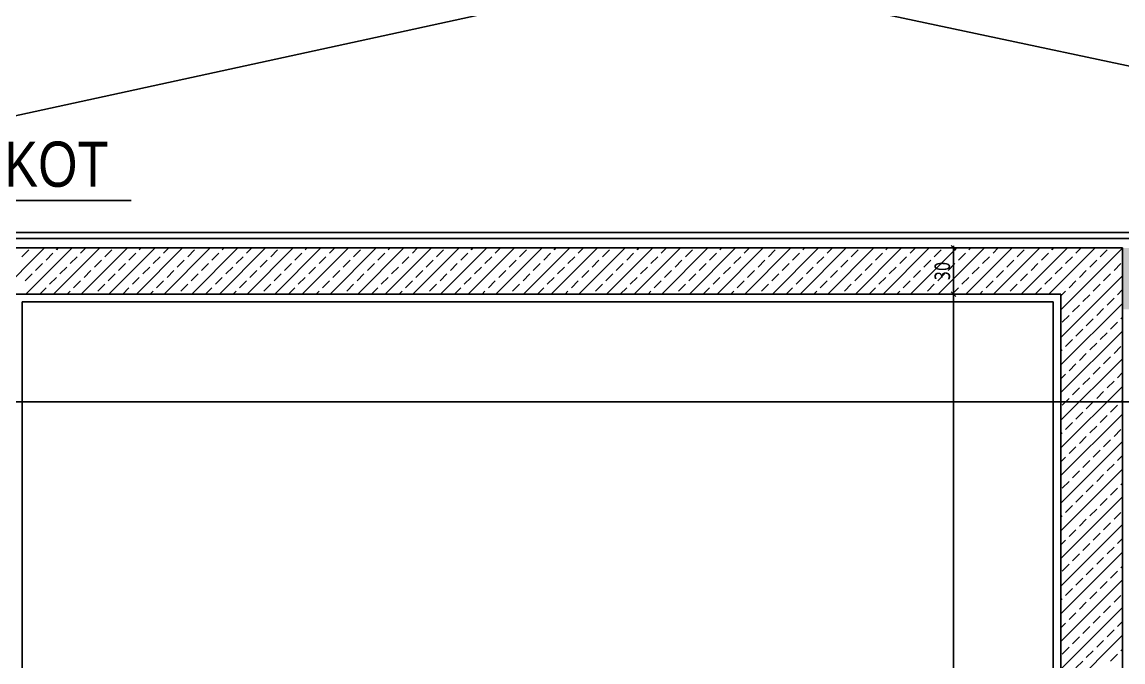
# Model space of a CAD drawing. Header units: millimetres. Extents: x 43168.9 to 43194.6, y -25545.1 to -25543.4.
# Drawn here: x 43182.7526 to 43182.8956, y -25544.5163 to -25544.4332 of the extents above; entities that cross this region are included whole.
import ezdxf
from ezdxf.enums import TextEntityAlignment as Align

# ---------------------------------------------------------------- set-up
doc = ezdxf.new("R2010")
doc.units = ezdxf.units.MM
doc.header["$LTSCALE"] = 200
doc.linetypes.add('kesit_$0$HIDDEN2', pattern=[0.1875, 0.125, -0.0625])
for name, color, linetype in [('gor-3_sgh', 191, 'Continuous'), ('kaplama-gnl_sgh', 30, 'Continuous'), ('kesit_$0$izd-alt_sgh', 8, 'kesit_$0$HIDDEN2'), ('kolon-b.a_sgh', 6, 'Continuous'), ('olcuaks_sgh', 41, 'Continuous'), ('olcuic_sgh', 183, 'Continuous'), ('siva_sgh', 145, 'Continuous'), ('tarama-betonarme_sgh', 223, 'Continuous')]:
    doc.layers.add(name, color=color, linetype=linetype)
doc.styles.add('dim', font='VERDANA.TTF', dxfattribs={"width": 0.7})
doc.styles.add('kesit_$0$text2', font='arial.ttf')

msp = doc.modelspace()

# ---------------------------------------------------------------- hatches: boundary and pattern name
at = {"layer": 'olcuaks_sgh'}
h = msp.add_hatch(color=252, dxfattribs=at)
h.dxf.hatch_style = 1
h.paths.add_polyline_path([(43183.01562, -25544.46255), (43182.89559, -25544.46255), (43182.89559, -25544.47055), (43183.01562, -25544.47055)])

# ---------------------------------------------------------------- linework, layer by layer
at = {"color": 0, "linetype": 'ByBlock'}
msp.add_line((43182.76679, -25544.45638), (43182.74738, -25544.45638), dxfattribs=at)
at = {"color": 0, "linetype": 'ByBlock', "lineweight": -2}
for p, q in [((43182.87393, -25544.46285), (43182.87333, -25544.46225)), ((43182.87393, -25544.46885), (43182.87333, -25544.46825)), ((43182.87333, -25544.46825), (43182.87393, -25544.46885))]:
    msp.add_line(p, q, dxfattribs=at)
at = {"layer": 'gor-3_sgh'}
for p, q in [((43182.83824, -25544.42656), (43182.67288, -25544.46255)), ((43183.00762, -25544.46255), (43182.83824, -25544.42656))]:
    msp.add_line(p, q, dxfattribs=at)
at = {"layer": 'kaplama-gnl_sgh'}
for p, q in [((43182.67564, -25544.46055), (43183.00762, -25544.46055)), ((43182.67564, -25544.46135), (43183.00762, -25544.46135))]:
    msp.add_line(p, q, dxfattribs=at)
at = {"layer": 'kesit_$0$izd-alt_sgh'}
msp.add_line((43183.17306, -25544.48256), (43180.86306, -25544.48256), dxfattribs=at)
at = {"layer": 'kolon-b.a_sgh'}
for p, q in [((43182.67564, -25544.46255), (43182.89559, -25544.46255)), ((43182.89559, -25544.78256), (43182.89559, -25544.46255)), ((43182.67564, -25544.46855), (43182.88759, -25544.46855)), ((43182.88759, -25544.46855), (43182.88759, -25544.58656))]:
    msp.add_line(p, q, dxfattribs=at)
at = {"layer": 'olcuic_sgh'}
for p, q in [((43182.87663, -25544.46255), (43182.87303, -25544.46255)), ((43182.87363, -25544.4688), (43182.87363, -25544.4623)), ((43182.87663, -25544.46855), (43182.87303, -25544.46855)), ((43182.87663, -25544.46855), (43182.87303, -25544.46855)), ((43182.87363, -25544.58681), (43182.87363, -25544.4683))]:
    msp.add_line(p, q, dxfattribs=at)
at = {"layer": 'siva_sgh'}
for p, q in [((43182.75264, -25544.58656), (43182.75264, -25544.46955)), ((43182.75264, -25544.46955), (43182.88659, -25544.46955)), ((43182.88659, -25544.46955), (43182.88659, -25544.58656))]:
    msp.add_line(p, q, dxfattribs=at)
at = {"layer": 'tarama-betonarme_sgh'}
for p, q in [((43182.74952, -25544.46855), (43182.75552, -25544.46255)), ((43182.75259, -25544.46369), (43182.75349, -25544.46279)), ((43182.75311, -25544.46855), (43182.75911, -25544.46255)), ((43182.75671, -25544.46855), (43182.76271, -25544.46255)), ((43182.75708, -25544.46279), (43182.75732, -25544.46255)), ((43182.76022, -25544.46324), (43182.76091, -25544.46255)), ((43182.7603, -25544.46855), (43182.7663, -25544.46255)), ((43182.76336, -25544.46369), (43182.76426, -25544.46279)), ((43182.76389, -25544.46855), (43182.76989, -25544.46255)), ((43182.76748, -25544.46855), (43182.77348, -25544.46255)), ((43182.76785, -25544.46279), (43182.76809, -25544.46255)), ((43182.771, -25544.46324), (43182.77169, -25544.46255)), ((43182.77107, -25544.46855), (43182.77707, -25544.46255)), ((43182.77414, -25544.46369), (43182.77504, -25544.46279)), ((43182.77467, -25544.46855), (43182.78067, -25544.46255)), ((43182.77826, -25544.46855), (43182.78426, -25544.46255)), ((43182.77863, -25544.46279), (43182.77887, -25544.46255)), ((43182.78177, -25544.46324), (43182.78246, -25544.46255)), ((43182.78185, -25544.46855), (43182.78785, -25544.46255)), ((43182.78492, -25544.46369), (43182.78582, -25544.46279)), ((43182.78544, -25544.46855), (43182.79144, -25544.46255)), ((43182.78903, -25544.46855), (43182.79503, -25544.46255)), ((43182.78941, -25544.46279), (43182.78965, -25544.46255)), ((43182.79255, -25544.46324), (43182.79324, -25544.46255)), ((43182.79263, -25544.46855), (43182.79863, -25544.46255)), ((43182.79569, -25544.46369), (43182.79659, -25544.46279)), ((43182.79622, -25544.46855), (43182.80222, -25544.46255)), ((43182.79981, -25544.46855), (43182.80581, -25544.46255)), ((43182.80018, -25544.46279), (43182.80042, -25544.46255)), ((43182.80333, -25544.46324), (43182.80401, -25544.46255)), ((43182.8034, -25544.46855), (43182.8094, -25544.46255)), ((43182.80647, -25544.46369), (43182.80737, -25544.46279)), ((43182.80699, -25544.46855), (43182.81299, -25544.46255)), ((43182.81059, -25544.46855), (43182.81659, -25544.46255)), ((43182.81096, -25544.46279), (43182.8112, -25544.46255)), ((43182.8141, -25544.46324), (43182.81479, -25544.46255)), ((43182.81418, -25544.46855), (43182.82018, -25544.46255)), ((43182.81725, -25544.46369), (43182.81814, -25544.46279)), ((43182.81777, -25544.46855), (43182.82377, -25544.46255)), ((43182.82136, -25544.46855), (43182.82736, -25544.46255)), ((43182.82174, -25544.46279), (43182.82198, -25544.46255)), ((43182.82488, -25544.46324), (43182.82557, -25544.46255)), ((43182.82496, -25544.46855), (43182.83096, -25544.46255)), ((43182.82802, -25544.46369), (43182.82892, -25544.46279)), ((43182.82855, -25544.46855), (43182.83455, -25544.46255)), ((43182.83214, -25544.46855), (43182.83814, -25544.46255)), ((43182.83251, -25544.46279), (43182.83275, -25544.46255)), ((43182.83566, -25544.46324), (43182.83634, -25544.46255)), ((43182.83573, -25544.46855), (43182.84173, -25544.46255)), ((43182.8388, -25544.46369), (43182.8397, -25544.46279)), ((43182.83932, -25544.46855), (43182.84532, -25544.46255)), ((43182.84292, -25544.46855), (43182.84892, -25544.46255)), ((43182.84329, -25544.46279), (43182.84353, -25544.46255)), ((43182.84643, -25544.46324), (43182.84712, -25544.46255)), ((43182.84651, -25544.46855), (43182.85251, -25544.46255)), ((43182.84958, -25544.46369), (43182.85047, -25544.46279)), ((43182.8501, -25544.46855), (43182.8561, -25544.46255)), ((43182.85369, -25544.46855), (43182.85969, -25544.46255)), ((43182.85407, -25544.46279), (43182.8543, -25544.46255)), ((43182.85721, -25544.46324), (43182.8579, -25544.46255)), ((43182.85728, -25544.46855), (43182.86328, -25544.46255)), ((43182.86035, -25544.46369), (43182.86125, -25544.46279)), ((43182.86088, -25544.46855), (43182.86688, -25544.46255)), ((43182.86447, -25544.46855), (43182.87047, -25544.46255)), ((43182.86484, -25544.46279), (43182.86508, -25544.46255)), ((43182.86798, -25544.46324), (43182.86867, -25544.46255)), ((43182.86806, -25544.46855), (43182.87406, -25544.46255)), ((43182.87113, -25544.46369), (43182.87203, -25544.46279)), ((43182.87165, -25544.46855), (43182.87765, -25544.46255)), ((43182.87524, -25544.46855), (43182.88124, -25544.46255)), ((43182.87562, -25544.46279), (43182.87586, -25544.46255)), ((43182.87876, -25544.46324), (43182.87945, -25544.46255)), ((43182.87884, -25544.46855), (43182.88484, -25544.46255)), ((43182.8819, -25544.46369), (43182.8828, -25544.46279)), ((43182.88243, -25544.46855), (43182.88843, -25544.46255)), ((43182.88602, -25544.46855), (43182.89202, -25544.46255)), ((43182.88639, -25544.46279), (43182.88663, -25544.46255)), ((43182.88759, -25544.47058), (43182.89559, -25544.46258)), ((43182.88954, -25544.46324), (43182.89023, -25544.46255)), ((43182.89268, -25544.46369), (43182.89358, -25544.46279)), ((43182.75573, -25544.46414), (43182.75663, -25544.46324)), ((43182.75887, -25544.46459), (43182.75977, -25544.46369)), ((43182.76202, -25544.46504), (43182.76292, -25544.46414)), ((43182.76651, -25544.46414), (43182.76741, -25544.46324)), ((43182.76965, -25544.46459), (43182.77055, -25544.46369)), ((43182.77279, -25544.46504), (43182.77369, -25544.46414)), ((43182.77728, -25544.46414), (43182.77818, -25544.46324)), ((43182.78043, -25544.46459), (43182.78133, -25544.46369)), ((43182.78357, -25544.46504), (43182.78447, -25544.46414)), ((43182.78806, -25544.46414), (43182.78896, -25544.46324)), ((43182.7912, -25544.46459), (43182.7921, -25544.46369)), ((43182.79435, -25544.46504), (43182.79524, -25544.46414)), ((43182.79884, -25544.46414), (43182.79973, -25544.46324)), ((43182.80198, -25544.46459), (43182.80288, -25544.46369)), ((43182.80512, -25544.46504), (43182.80602, -25544.46414)), ((43182.80961, -25544.46414), (43182.81051, -25544.46324)), ((43182.81276, -25544.46459), (43182.81365, -25544.46369)), ((43182.8159, -25544.46504), (43182.8168, -25544.46414)), ((43182.82039, -25544.46414), (43182.82129, -25544.46324)), ((43182.82353, -25544.46459), (43182.82443, -25544.46369)), ((43182.82668, -25544.46504), (43182.82757, -25544.46414)), ((43182.83117, -25544.46414), (43182.83206, -25544.46324)), ((43182.83431, -25544.46459), (43182.83521, -25544.46369)), ((43182.83745, -25544.46504), (43182.83835, -25544.46414)), ((43182.84194, -25544.46414), (43182.84284, -25544.46324)), ((43182.84509, -25544.46459), (43182.84598, -25544.46369)), ((43182.84823, -25544.46504), (43182.84913, -25544.46414)), ((43182.85272, -25544.46414), (43182.85362, -25544.46324)), ((43182.85586, -25544.46459), (43182.85676, -25544.46369)), ((43182.859, -25544.46504), (43182.8599, -25544.46414)), ((43182.86349, -25544.46414), (43182.86439, -25544.46324)), ((43182.86664, -25544.46459), (43182.86754, -25544.46369)), ((43182.86978, -25544.46504), (43182.87068, -25544.46414)), ((43182.87427, -25544.46414), (43182.87517, -25544.46324)), ((43182.87741, -25544.46459), (43182.87831, -25544.46369)), ((43182.88056, -25544.46504), (43182.88146, -25544.46414)), ((43182.88505, -25544.46414), (43182.88595, -25544.46324)), ((43182.88819, -25544.46459), (43182.88909, -25544.46369)), ((43182.89133, -25544.46504), (43182.89223, -25544.46414)), ((43182.75438, -25544.46549), (43182.75528, -25544.46459)), ((43182.75753, -25544.46594), (43182.75843, -25544.46504)), ((43182.76067, -25544.46638), (43182.76157, -25544.46549)), ((43182.76516, -25544.46549), (43182.76606, -25544.46459)), ((43182.7683, -25544.46594), (43182.7692, -25544.46504)), ((43182.77145, -25544.46638), (43182.77235, -25544.46549)), ((43182.77594, -25544.46549), (43182.77684, -25544.46459)), ((43182.77908, -25544.46594), (43182.77998, -25544.46504)), ((43182.78222, -25544.46638), (43182.78312, -25544.46549)), ((43182.78671, -25544.46549), (43182.78761, -25544.46459)), ((43182.78986, -25544.46594), (43182.79075, -25544.46504)), ((43182.793, -25544.46638), (43182.7939, -25544.46549)), ((43182.79749, -25544.46549), (43182.79839, -25544.46459)), ((43182.80063, -25544.46594), (43182.80153, -25544.46504)), ((43182.80378, -25544.46638), (43182.80467, -25544.46549)), ((43182.80827, -25544.46549), (43182.80916, -25544.46459)), ((43182.81141, -25544.46594), (43182.81231, -25544.46504)), ((43182.81455, -25544.46638), (43182.81545, -25544.46549)), ((43182.81904, -25544.46549), (43182.81994, -25544.46459)), ((43182.82219, -25544.46594), (43182.82308, -25544.46504)), ((43182.82533, -25544.46638), (43182.82623, -25544.46549)), ((43182.82982, -25544.46549), (43182.83072, -25544.46459)), ((43182.83296, -25544.46594), (43182.83386, -25544.46504)), ((43182.8361, -25544.46638), (43182.837, -25544.46549)), ((43182.8406, -25544.46549), (43182.84149, -25544.46459)), ((43182.84374, -25544.46594), (43182.84464, -25544.46504)), ((43182.84688, -25544.46638), (43182.84778, -25544.46549)), ((43182.85137, -25544.46549), (43182.85227, -25544.46459)), ((43182.85451, -25544.46594), (43182.85541, -25544.46504)), ((43182.85766, -25544.46638), (43182.85856, -25544.46549)), ((43182.86215, -25544.46549), (43182.86305, -25544.46459)), ((43182.86529, -25544.46594), (43182.86619, -25544.46504)), ((43182.86843, -25544.46638), (43182.86933, -25544.46549)), ((43182.87292, -25544.46549), (43182.87382, -25544.46459)), ((43182.87607, -25544.46594), (43182.87697, -25544.46504)), ((43182.87921, -25544.46638), (43182.88011, -25544.46549)), ((43182.8837, -25544.46549), (43182.8846, -25544.46459)), ((43182.88684, -25544.46594), (43182.88774, -25544.46504)), ((43182.88999, -25544.46638), (43182.89088, -25544.46549)), ((43182.89448, -25544.46549), (43182.89537, -25544.46459)), ((43182.75304, -25544.46683), (43182.75394, -25544.46594)), ((43182.75618, -25544.46728), (43182.75708, -25544.46638)), ((43182.75932, -25544.46773), (43182.76022, -25544.46683)), ((43182.76381, -25544.46683), (43182.76471, -25544.46594)), ((43182.76696, -25544.46728), (43182.76785, -25544.46638)), ((43182.7701, -25544.46773), (43182.771, -25544.46683)), ((43182.77459, -25544.46683), (43182.77549, -25544.46594)), ((43182.77773, -25544.46728), (43182.77863, -25544.46638)), ((43182.78088, -25544.46773), (43182.78177, -25544.46683)), ((43182.78537, -25544.46683), (43182.78626, -25544.46594)), ((43182.78851, -25544.46728), (43182.78941, -25544.46638)), ((43182.79165, -25544.46773), (43182.79255, -25544.46683)), ((43182.79614, -25544.46683), (43182.79704, -25544.46594)), ((43182.79929, -25544.46728), (43182.80018, -25544.46638)), ((43182.80243, -25544.46773), (43182.80333, -25544.46683)), ((43182.80692, -25544.46683), (43182.80782, -25544.46594)), ((43182.81006, -25544.46728), (43182.81096, -25544.46638)), ((43182.81321, -25544.46773), (43182.8141, -25544.46683)), ((43182.8177, -25544.46683), (43182.81859, -25544.46594)), ((43182.82084, -25544.46728), (43182.82174, -25544.46638)), ((43182.82398, -25544.46773), (43182.82488, -25544.46683)), ((43182.82847, -25544.46683), (43182.82937, -25544.46594)), ((43182.83161, -25544.46728), (43182.83251, -25544.46638)), ((43182.83476, -25544.46773), (43182.83566, -25544.46683)), ((43182.83925, -25544.46683), (43182.84015, -25544.46594)), ((43182.84239, -25544.46728), (43182.84329, -25544.46638)), ((43182.84553, -25544.46773), (43182.84643, -25544.46683)), ((43182.85002, -25544.46683), (43182.85092, -25544.46594)), ((43182.85317, -25544.46728), (43182.85407, -25544.46638)), ((43182.85631, -25544.46773), (43182.85721, -25544.46683)), ((43182.8608, -25544.46683), (43182.8617, -25544.46594)), ((43182.86394, -25544.46728), (43182.86484, -25544.46638)), ((43182.86709, -25544.46773), (43182.86798, -25544.46683)), ((43182.87158, -25544.46683), (43182.87247, -25544.46594)), ((43182.87472, -25544.46728), (43182.87562, -25544.46638)), ((43182.87786, -25544.46773), (43182.87876, -25544.46683)), ((43182.88235, -25544.46683), (43182.88325, -25544.46594)), ((43182.8855, -25544.46728), (43182.88639, -25544.46638)), ((43182.88759, -25544.47417), (43182.89559, -25544.46617)), ((43182.88864, -25544.46773), (43182.88954, -25544.46683)), ((43182.89313, -25544.46683), (43182.89403, -25544.46594)), ((43182.75491, -25544.46855), (43182.75573, -25544.46773)), ((43182.7585, -25544.46855), (43182.75887, -25544.46818)), ((43182.76247, -25544.46818), (43182.76336, -25544.46728)), ((43182.76569, -25544.46855), (43182.76651, -25544.46773)), ((43182.76928, -25544.46855), (43182.76965, -25544.46818)), ((43182.77324, -25544.46818), (43182.77414, -25544.46728)), ((43182.77646, -25544.46855), (43182.77728, -25544.46773)), ((43182.78005, -25544.46855), (43182.78043, -25544.46818)), ((43182.78402, -25544.46818), (43182.78492, -25544.46728)), ((43182.78724, -25544.46855), (43182.78806, -25544.46773)), ((43182.79083, -25544.46855), (43182.7912, -25544.46818)), ((43182.7948, -25544.46818), (43182.79569, -25544.46728)), ((43182.79801, -25544.46855), (43182.79884, -25544.46773)), ((43182.80161, -25544.46855), (43182.80198, -25544.46818)), ((43182.80557, -25544.46818), (43182.80647, -25544.46728)), ((43182.80879, -25544.46855), (43182.80961, -25544.46773)), ((43182.81238, -25544.46855), (43182.81276, -25544.46818)), ((43182.81635, -25544.46818), (43182.81725, -25544.46728)), ((43182.81957, -25544.46855), (43182.82039, -25544.46773)), ((43182.82316, -25544.46855), (43182.82353, -25544.46818)), ((43182.82712, -25544.46818), (43182.82802, -25544.46728)), ((43182.83034, -25544.46855), (43182.83117, -25544.46773)), ((43182.83394, -25544.46855), (43182.83431, -25544.46818)), ((43182.8379, -25544.46818), (43182.8388, -25544.46728)), ((43182.84112, -25544.46855), (43182.84194, -25544.46773)), ((43182.84471, -25544.46855), (43182.84509, -25544.46818)), ((43182.84868, -25544.46818), (43182.84958, -25544.46728)), ((43182.8519, -25544.46855), (43182.85272, -25544.46773)), ((43182.85549, -25544.46855), (43182.85586, -25544.46818)), ((43182.85945, -25544.46818), (43182.86035, -25544.46728)), ((43182.86267, -25544.46855), (43182.86349, -25544.46773)), ((43182.86626, -25544.46855), (43182.86664, -25544.46818)), ((43182.87023, -25544.46818), (43182.87113, -25544.46728)), ((43182.87345, -25544.46855), (43182.87427, -25544.46773)), ((43182.87704, -25544.46855), (43182.87741, -25544.46818)), ((43182.88101, -25544.46818), (43182.8819, -25544.46728)), ((43182.88423, -25544.46855), (43182.88505, -25544.46773)), ((43182.88759, -25544.46878), (43182.88819, -25544.46818)), ((43182.89178, -25544.46818), (43182.89268, -25544.46728)), ((43182.89493, -25544.46863), (43182.89559, -25544.46796)), ((43182.88759, -25544.47776), (43182.89559, -25544.46976)), ((43182.88909, -25544.47087), (43182.88999, -25544.46998)), ((43182.89044, -25544.46953), (43182.89133, -25544.46863)), ((43182.89358, -25544.46998), (43182.89448, -25544.46908)), ((43182.88774, -25544.47222), (43182.88864, -25544.47132)), ((43182.89223, -25544.47132), (43182.89313, -25544.47043)), ((43182.89088, -25544.47267), (43182.89178, -25544.47177)), ((43182.89403, -25544.47312), (43182.89493, -25544.47222)), ((43182.89537, -25544.47177), (43182.89559, -25544.47156)), ((43182.88759, -25544.48135), (43182.89559, -25544.47335)), ((43182.88954, -25544.47402), (43182.89044, -25544.47312)), ((43182.89268, -25544.47447), (43182.89358, -25544.47357)), ((43182.88819, -25544.47536), (43182.88909, -25544.47447)), ((43182.89133, -25544.47581), (43182.89223, -25544.47492)), ((43182.89448, -25544.47626), (43182.89537, -25544.47536)), ((43182.88759, -25544.47597), (43182.88774, -25544.47581)), ((43182.88759, -25544.48495), (43182.89559, -25544.47694)), ((43182.88999, -25544.47716), (43182.89088, -25544.47626)), ((43182.89313, -25544.47761), (43182.89403, -25544.47671)), ((43182.88864, -25544.47851), (43182.88954, -25544.47761)), ((43182.89178, -25544.47896), (43182.89268, -25544.47806)), ((43182.88759, -25544.47956), (43182.88819, -25544.47896)), ((43182.89044, -25544.4803), (43182.89133, -25544.47941)), ((43182.89358, -25544.48075), (43182.89448, -25544.47985)), ((43182.89493, -25544.47941), (43182.89559, -25544.47874)), ((43182.88759, -25544.48854), (43182.89559, -25544.48054)), ((43182.88909, -25544.48165), (43182.88999, -25544.48075)), ((43182.89223, -25544.4821), (43182.89313, -25544.4812)), ((43182.88774, -25544.483), (43182.88864, -25544.4821)), ((43182.89088, -25544.48345), (43182.89178, -25544.48255)), ((43182.89537, -25544.48255), (43182.89559, -25544.48233)), ((43182.88759, -25544.49213), (43182.89559, -25544.48413)), ((43182.88954, -25544.48479), (43182.89044, -25544.4839)), ((43182.89268, -25544.48524), (43182.89358, -25544.48434)), ((43182.89403, -25544.4839), (43182.89493, -25544.483)), ((43182.88819, -25544.48614), (43182.88909, -25544.48524)), ((43182.89133, -25544.48659), (43182.89223, -25544.48569)), ((43182.88759, -25544.48674), (43182.88774, -25544.48659)), ((43182.88999, -25544.48794), (43182.89088, -25544.48704)), ((43182.89448, -25544.48704), (43182.89537, -25544.48614)), ((43182.88759, -25544.49572), (43182.89559, -25544.48772)), ((43182.88864, -25544.48928), (43182.88954, -25544.48839)), ((43182.89313, -25544.48839), (43182.89403, -25544.48749)), ((43182.88759, -25544.49033), (43182.88819, -25544.48973)), ((43182.89178, -25544.48973), (43182.89268, -25544.48883)), ((43182.89493, -25544.49018), (43182.89559, -25544.48952)), ((43182.88759, -25544.49931), (43182.89559, -25544.49131)), ((43182.89044, -25544.49108), (43182.89133, -25544.49018)), ((43182.89358, -25544.49153), (43182.89448, -25544.49063)), ((43182.88774, -25544.49377), (43182.88864, -25544.49288)), ((43182.88909, -25544.49243), (43182.88999, -25544.49153)), ((43182.89223, -25544.49288), (43182.89313, -25544.49198)), ((43182.89088, -25544.49422), (43182.89178, -25544.49332)), ((43182.89403, -25544.49467), (43182.89493, -25544.49377)), ((43182.89537, -25544.49332), (43182.89559, -25544.49311)), ((43182.88759, -25544.50291), (43182.89559, -25544.4949)), ((43182.88954, -25544.49557), (43182.89044, -25544.49467)), ((43182.89268, -25544.49602), (43182.89358, -25544.49512)), ((43182.88819, -25544.49692), (43182.88909, -25544.49602)), ((43182.89133, -25544.49737), (43182.89223, -25544.49647)), ((43182.89448, -25544.49781), (43182.89537, -25544.49692)), ((43182.88759, -25544.49752), (43182.88774, -25544.49737)), ((43182.88759, -25544.5065), (43182.89559, -25544.4985)), ((43182.88999, -25544.49871), (43182.89088, -25544.49781)), ((43182.89313, -25544.49916), (43182.89403, -25544.49826)), ((43182.88864, -25544.50006), (43182.88954, -25544.49916)), ((43182.89178, -25544.50051), (43182.89268, -25544.49961)), ((43182.88759, -25544.50111), (43182.88819, -25544.50051)), ((43182.89044, -25544.50186), (43182.89133, -25544.50096)), ((43182.89358, -25544.50231), (43182.89448, -25544.50141)), ((43182.89493, -25544.50096), (43182.89559, -25544.50029)), ((43182.88759, -25544.51009), (43182.89559, -25544.50209)), ((43182.88909, -25544.5032), (43182.88999, -25544.50231)), ((43182.89223, -25544.50365), (43182.89313, -25544.50275)), ((43182.88774, -25544.50455), (43182.88864, -25544.50365)), ((43182.89088, -25544.505), (43182.89178, -25544.5041)), ((43182.89537, -25544.5041), (43182.89559, -25544.50388)), ((43182.88759, -25544.51368), (43182.89559, -25544.50568)), ((43182.88954, -25544.50635), (43182.89044, -25544.50545)), ((43182.89403, -25544.50545), (43182.89493, -25544.50455)), ((43182.88819, -25544.50769), (43182.88909, -25544.5068)), ((43182.89133, -25544.50814), (43182.89223, -25544.50724)), ((43182.89268, -25544.5068), (43182.89358, -25544.5059)), ((43182.88759, -25544.50829), (43182.88774, -25544.50814)), ((43182.88999, -25544.50949), (43182.89088, -25544.50859)), ((43182.89448, -25544.50859), (43182.89537, -25544.50769)), ((43182.88759, -25544.51727), (43182.89559, -25544.50927)), ((43182.88864, -25544.51084), (43182.88954, -25544.50994)), ((43182.89313, -25544.50994), (43182.89403, -25544.50904)), ((43182.88759, -25544.51189), (43182.88819, -25544.51129)), ((43182.89178, -25544.51129), (43182.89268, -25544.51039)), ((43182.89493, -25544.51173), (43182.89559, -25544.51107)), ((43182.88759, -25544.52087), (43182.89559, -25544.51286)), ((43182.89044, -25544.51263), (43182.89133, -25544.51173)), ((43182.89358, -25544.51308), (43182.89448, -25544.51218)), ((43182.88909, -25544.51398), (43182.88999, -25544.51308)), ((43182.89223, -25544.51443), (43182.89313, -25544.51353)), ((43182.88774, -25544.51533), (43182.88864, -25544.51443)), ((43182.89088, -25544.51578), (43182.89178, -25544.51488)), ((43182.89403, -25544.51622), (43182.89493, -25544.51533)), ((43182.89537, -25544.51488), (43182.89559, -25544.51466)), ((43182.88954, -25544.51712), (43182.89044, -25544.51622))]:
    msp.add_line(p, q, dxfattribs=at)

# ---------------------------------------------------------------- texts
at = {"color": 0, "linetype": 'ByBlock', "style": 'kesit_$0$text2', "text_generation_flag": 6, "width": 0.8}
msp.add_attdef('KOT', text='+0.00', height=0.00588, rotation=180, dxfattribs=at).set_placement((43182.76383, -25544.45638), align=Align.BOTTOM_RIGHT)
at = {"layer": 'olcuic_sgh', "color": 2, "style": 'dim', "width": 0.7}
msp.add_text('30', height=0.002, rotation=90, dxfattribs=at).set_placement((43182.87317, -25544.46679))

doc.saveas('drawing.dxf')
